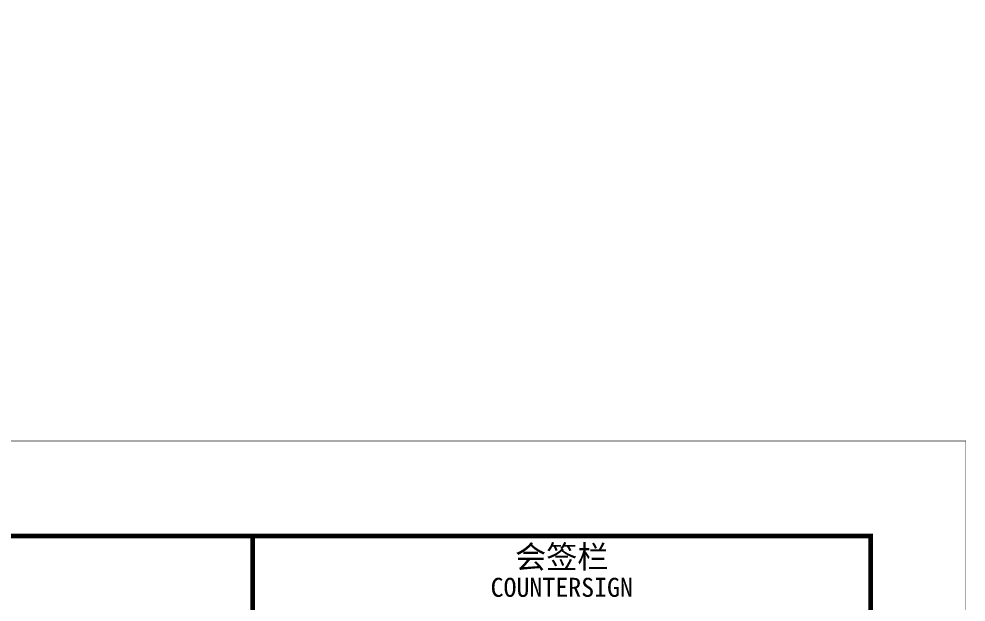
# Model space of a CAD drawing. Extents: x 116425 to 211028, y 11881 to 56060.
# Drawn here: x 206047 to 211028, y 44110 to 47179 of the extents above; entities that cross this region are included whole.
import ezdxf
from ezdxf.enums import TextEntityAlignment as Align
from ezdxf.xclip import XClip

# ---------------------------------------------------------------- set-up
doc = ezdxf.new("R2010")
doc.units = 0
doc.header["$LTSCALE"] = 1000
doc.header["$MEASUREMENT"] = 0
doc.header["$XCLIPFRAME"] = 0
doc.styles.add('图签信息$0$华文细黑', font='STXIHEI_0.TTF', dxfattribs={"height": 10})

# ---------------------------------------------------------------- blocks, each defined once
blk = doc.blocks.new('图框-A1')
for points, const_width in [([(0, 0), (841, 0), (841, 594), (0, 594)], 0.05), ([(766, 584), (25, 584), (25, 10), (766, 10)], 0.5)]:
    blk.add_lwpolyline(points, close=True, dxfattribs=dict(const_width=const_width))
blk = doc.blocks.new('X-104 13#平面')
at = {"xscale": 100, "yscale": 100, "zscale": 100}
for p in [(-10634.5, 42114.8), (-10634.5, -20285.2)]:
    blk.add_blockref('图框-A1', p, dxfattribs=at)
blk = doc.blocks.new('图签信息')
at = {"const_width": 0.5}
blk.add_lwpolyline([(-65, 574), (-65, 500.5), (0, 500.5), (0, 574)], close=True, dxfattribs=at)
at = {"style": '图签信息$0$华文细黑'}
for s, height, p in [('会签栏', 2.4, (-32.5, 573)), ('COUNTERSIGN', 2, (-32.5, 569.598))]:
    blk.add_text(s, height=height, dxfattribs=at).set_placement(p, align=Align.TOP_CENTER)
blk = doc.blocks.new('图签-A1')
at = {"color": 2}
blk.add_blockref('图签信息', (0, 0), dxfattribs=at)

msp = doc.modelspace()

# ---------------------------------------------------------------- block references
at = {"xscale": 50, "yscale": 50, "zscale": 50}
for name, p in [('图框-A1', (168976.7, 15258.1)), ('图签-A1', (210526.7, 15758.1))]:
    msp.add_blockref(name, p, dxfattribs=at)
ref = msp.add_blockref('X-104 13#平面', (135059.8, 23721.2))
XClip(ref).set_block_clipping_path([(47300.0000000066, 8199.9999999998), (54100.0000000072, 18799.9999999998)])
ref = msp.add_blockref('X-104 13#平面', (144576.5, -38678.8))
XClip(ref).set_block_clipping_path([(47300.0000000066, 70599.9999999998), (54100.0000000072, 81199.9999999998)])

doc.saveas('drawing.dxf')
